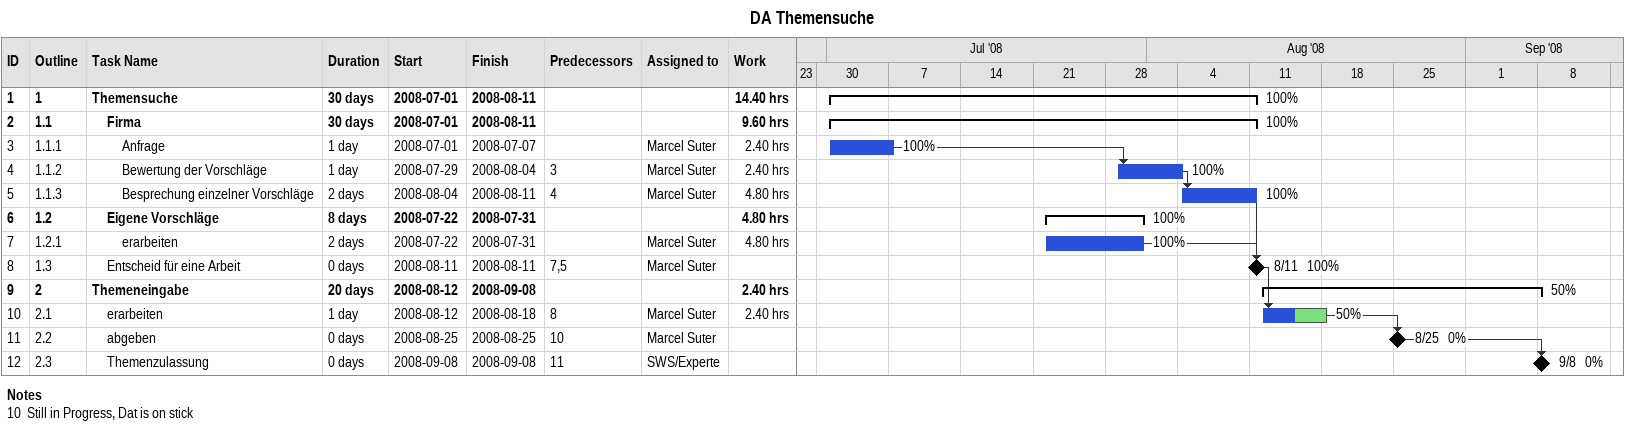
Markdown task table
DA Themensuche

| ID | WBS | Task | Duration | Start | Finish | Predecessors | Resources | % complete | Work (h) |
|---|---|---|---|---|---|---|---|---|---|
| 1 | 1 | **Themensuche** | 30d | 2008-07-01 | 2008-08-11 |  |  | 100 | 14.40 |
| 2 | 1.1 | **Firma** | 30d | 2008-07-01 | 2008-08-11 |  |  | 100 | 9.60 |
| 3 | 1.1.1 | Anfrage | 1d | 2008-07-01 | 2008-07-07 |  | Marcel Suter | 100 | 2.40 |
| 4 | 1.1.2 | Bewertung der Vorschläge | 1d | 2008-07-29 | 2008-08-04 | 3 | Marcel Suter | 100 | 2.40 |
| 5 | 1.1.3 | Besprechung einzelner Vorschläge | 2d | 2008-08-04 | 2008-08-11 | 4 | Marcel Suter | 100 | 4.80 |
| 6 | 1.2 | **Eigene Vorschläge** | 8d | 2008-07-22 | 2008-07-31 |  |  | 100 | 4.80 |
| 7 | 1.2.1 | erarbeiten | 2d | 2008-07-22 | 2008-07-31 |  | Marcel Suter | 100 | 4.80 |
| 8 | 1.3 | Entscheid für eine Arbeit | 0d | 2008-08-11 | 2008-08-11 | 7, 5 | Marcel Suter | 100 |  |
| 9 | 2 | **Themeneingabe** | 20d | 2008-08-12 | 2008-09-08 |  |  | 50 | 2.40 |
| 10 | 2.1 | erarbeiten | 1d | 2008-08-12 | 2008-08-18 | 8 | Marcel Suter | 50 | 2.40 |
| 11 | 2.2 | abgeben | 0d | 2008-08-25 | 2008-08-25 | 10 | Marcel Suter | 0 |  |
| 12 | 2.3 | Themenzulassung | 0d | 2008-09-08 | 2008-09-08 | 11 | SWS/Experte | 0 |  |

Notes
- 10: Still in Progress, Dat is on stick
